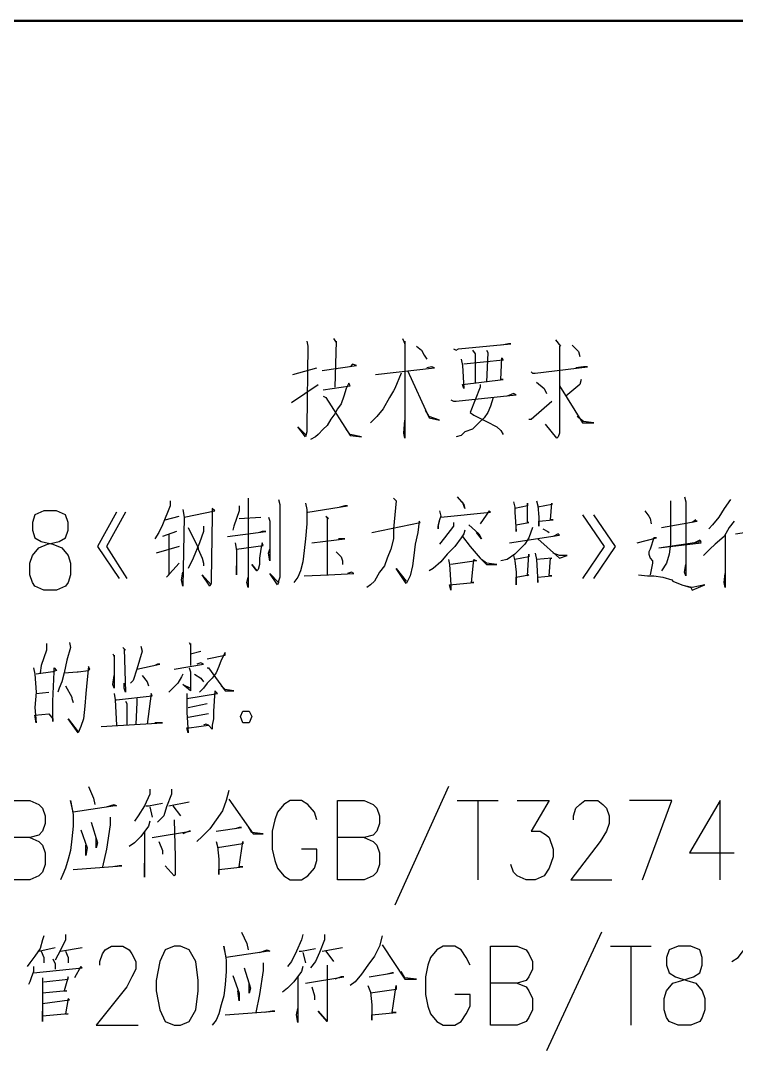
# Model space of a CAD drawing. Header units: millimetres. Extents: x -830 to 4759, y -3917 to 4295.
# Drawn here: x 3482 to 3847, y 3763 to 4295 of the extents above; entities that cross this region are included whole.
import ezdxf

# ---------------------------------------------------------------- set-up
doc = ezdxf.new("R2010")
doc.units = ezdxf.units.MM
doc.layers.add('1', color=7, linetype='Continuous')

msp = doc.modelspace()

# ---------------------------------------------------------------- linework, layer by layer
at = {"layer": '1', "color": 0, "lineweight": 50}
msp.add_lwpolyline([(-829.97, -3912.18), (-829.97, 4295.37), (4758.8, 4295.37), (4758.8, -3912.18), (-829.97, -3912.18)], dxfattribs=at)
at = {"layer": '1', "color": 0, "lineweight": 25}
for points in [[(3627.63, 4131.82), (3628.28, 4129.21), (3627.63, 4088.16), (3627.63, 4085.56), (3626.97, 4082.95), (3623.06, 4088.16), (3626.97, 4084.25)], [(3641.31, 4133.12), (3642.61, 4131.17), (3642.61, 4131.82), (3641.96, 4108.36)], [(3676.5, 4133.12), (3677.8, 4130.52), (3677.8, 4131.82), (3677.8, 4082.3), (3677.15, 4084.91), (3677.8, 4091.42)], [(3683.66, 4129.21), (3686.27, 4127.26), (3687.57, 4124.65), (3688.88, 4122.7)], [(3702.56, 4127.91), (3703.86, 4127.26), (3705.17, 4127.91), (3731.88, 4130.52), (3730.58, 4130.52), (3727.32, 4129.87)], [(3754.69, 4132.47), (3757.29, 4129.21), (3756.64, 4129.21), (3756.64, 4090.77), (3756.64, 4088.16), (3756.64, 4084.91), (3755.99, 4082.95), (3755.34, 4082.3), (3749.47, 4089.47)], [(3763.16, 4129.87), (3766.42, 4126.61), (3767.07, 4124)], [(3706.47, 4122.7), (3707.12, 4119.44), (3707.77, 4107.71), (3707.12, 4109.67), (3727.97, 4112.27), (3726.67, 4112.27), (3727.32, 4123.35), (3727.97, 4122.05), (3707.77, 4120.09)], [(3712.33, 4127.26), (3713.64, 4125.3), (3713.64, 4110.32)], [(3719.5, 4127.26), (3720.15, 4125.96), (3719.5, 4110.97)], [(3620.46, 4114.88), (3632.84, 4118.14)], [(3635.44, 4116.83), (3653.04, 4119.44), (3651.08, 4120.09), (3649.78, 4118.79)], [(3662.81, 4114.88), (3692.79, 4118.14), (3691.48, 4118.79), (3688.88, 4118.14)], [(3742.31, 4116.18), (3742.96, 4115.53), (3744.26, 4115.53), (3770.98, 4118.79), (3769.02, 4118.79), (3765.11, 4118.14)], [(3675.84, 4115.53), (3672.59, 4107.71), (3671.93, 4106.41), (3669.98, 4103.15), (3666.72, 4097.29), (3663.46, 4093.38), (3660.21, 4090.12)], [(3679.1, 4116.83), (3690.18, 4092.72), (3695.39, 4091.42), (3690.18, 4093.38), (3688.22, 4096.63)], [(3619.81, 4100.54), (3633.49, 4109.67)], [(3636.1, 4107.06), (3649.78, 4109.01), (3649.13, 4110.32), (3647.83, 4107.71), (3646.52, 4103.8), (3645.22, 4099.89), (3643.26, 4097.29), (3641.96, 4094.68), (3640.01, 4092.07), (3638.05, 4088.82), (3636.1, 4086.86), (3633.49, 4084.25), (3632.19, 4082.95), (3629.58, 4081.65)], [(3716.24, 4109.67), (3716.24, 4108.36), (3711.03, 4095.33), (3712.99, 4094.03), (3719.5, 4090.77), (3724.71, 4088.16), (3726.67, 4086.21), (3727.97, 4084.25)], [(3744.91, 4110.97), (3748.82, 4107.71), (3750.13, 4105.11)], [(3756.64, 4109.01), (3768.37, 4090.12), (3774.24, 4090.12), (3769.02, 4090.77), (3765.76, 4093.38)], [(3767.72, 4112.27), (3767.07, 4109.67), (3759.9, 4103.8)], [(3636.1, 4103.8), (3637.4, 4103.15), (3649.78, 4083.6), (3655.64, 4082.95), (3649.78, 4084.25), (3647.83, 4086.86)], [(3701.26, 4101.85), (3702.56, 4101.2), (3703.86, 4101.2), (3734.49, 4104.45), (3733.18, 4105.11), (3729.93, 4103.8)], [(3722.76, 4103.15), (3721.46, 4098.59), (3720.15, 4095.33), (3718.2, 4092.72), (3715.59, 4090.12), (3712.33, 4086.86), (3708.42, 4085.56), (3706.47, 4083.6), (3703.86, 4082.95)], [(3741, 4092.07), (3742.31, 4092.07), (3752.73, 4101.2)], [(3557.9, 4050.37), (3557.9, 4047.76), (3553.99, 4037.99), (3552.04, 4034.08), (3550.09, 4030.82)], [(3597.65, 4051.67), (3597.65, 4049.72), (3597.65, 4006.06), (3597, 4008.67), (3597.65, 4011.27)], [(3613.29, 4051.02), (3613.94, 4048.42), (3613.94, 4013.23), (3613.94, 4011.27), (3613.29, 4009.32), (3613.29, 4008.67), (3612.64, 4007.37), (3608.73, 4013.23), (3613.29, 4008.67)], [(3626.97, 4049.07), (3627.63, 4045.81), (3627.63, 4038.64), (3626.97, 4030.82), (3626.32, 4024.96), (3625.67, 4019.09), (3624.37, 4014.53), (3623.06, 4011.27), (3621.11, 4008.67)], [(3671.93, 4051.67), (3673.24, 4050.37), (3672.59, 4043.2), (3671.93, 4036.04), (3671.93, 4030.82), (3670.63, 4025.61), (3668.68, 4021.05), (3667.37, 4017.14), (3664.77, 4013.88), (3662.16, 4009.32), (3660.21, 4007.37), (3658.25, 4006.06)], [(3704.51, 4052.33), (3707.77, 4048.42), (3708.42, 4046.46), (3707.12, 4049.72)], [(3733.18, 4049.72), (3733.84, 4047.11), (3733.84, 4044.51), (3734.49, 4034.73), (3734.49, 4037.99), (3741, 4039.29), (3740.35, 4039.29), (3740.35, 4049.07), (3740.35, 4047.76), (3733.84, 4046.46)], [(3744.91, 4050.37), (3745.57, 4047.76), (3746.22, 4041.9), (3746.22, 4037.34), (3746.22, 4039.95), (3753.38, 4040.6), (3752.08, 4040.6), (3752.73, 4049.07), (3752.73, 4048.42), (3745.57, 4047.11)], [(3813.33, 4050.37), (3813.33, 4036.69), (3813.33, 4036.04), (3813.33, 4028.22), (3812.68, 4023), (3811.38, 4018.44), (3808.77, 4014.53)], [(3820.5, 4052.33), (3821.15, 4049.72), (3821.15, 4014.53), (3821.15, 4011.93), (3820.5, 4013.88), (3821.15, 4017.79)], [(3843.96, 4051.02), (3840.7, 4046.46), (3838.09, 4041.9), (3834.83, 4037.99), (3832.88, 4036.04)], [(3493.4, 4045.16), (3488.83, 4043.2), (3487.53, 4039.29), (3487.53, 4035.38), (3488.83, 4031.47), (3492.09, 4029.52), (3497.96, 4028.22), (3502.52, 4026.26), (3505.78, 4022.35), (3507.08, 4018.44), (3507.08, 4012.58), (3505.78, 4008.67), (3504.47, 4006.71), (3499.91, 4004.76), (3493.4, 4004.76), (3488.83, 4006.71), (3487.53, 4008.67), (3486.23, 4012.58), (3486.23, 4018.44), (3487.53, 4022.35), (3490.79, 4026.26), (3495.35, 4028.22), (3501.22, 4029.52), (3504.47, 4031.47), (3505.78, 4035.38), (3505.78, 4039.29), (3504.47, 4043.2), (3499.91, 4045.16), (3493.4, 4045.16)], [(3530.54, 4044.51), (3520.76, 4026.91), (3531.84, 4010.62)], [(3535.1, 4044.51), (3525.32, 4026.91), (3535.75, 4010.62)], [(3564.42, 4045.81), (3565.07, 4041.9), (3564.42, 4006.71), (3563.77, 4009.97), (3564.42, 4013.88)], [(3565.07, 4041.9), (3580.71, 4045.16), (3579.41, 4046.46), (3579.41, 4042.55), (3578.76, 4009.97), (3578.76, 4008.02), (3578.1, 4006.71), (3574.19, 4012.58), (3578.76, 4007.37)], [(3593.09, 4047.76), (3593.09, 4045.16), (3590.48, 4037.34), (3589.83, 4035.38)], [(3628.28, 4044.51), (3648.48, 4047.76), (3647.17, 4047.76), (3644.57, 4047.11)], [(3695.39, 4045.16), (3696.04, 4042.55), (3695.39, 4040.6), (3694.74, 4037.99), (3694.74, 4036.04), (3694.74, 4037.34), (3695.39, 4039.95)], [(3696.04, 4041.9), (3721.46, 4044.51), (3720.8, 4045.16), (3716.24, 4038.64)], [(3768.37, 4043.2), (3779.45, 4026.91), (3768.37, 4010.62)], [(3774.24, 4010.62), (3785.31, 4026.91), (3774.24, 4043.2)], [(3800.3, 4045.16), (3802.25, 4042.55), (3802.91, 4041.25)], [(3555.3, 4040.6), (3562.47, 4042.55)], [(3593.09, 4041.25), (3604.17, 4041.9)], [(3608.08, 4041.9), (3608.73, 4039.95), (3608.73, 4019.75), (3608.08, 4023.66), (3608.73, 4025.61)], [(3637.4, 4042.55), (3638.7, 4041.25), (3638.05, 4041.9), (3638.05, 4012.58)], [(3660.86, 4034.08), (3685.62, 4039.29), (3684.97, 4039.95), (3684.31, 4034.08), (3683.01, 4028.22), (3682.36, 4022.35), (3681.71, 4017.14), (3680.41, 4011.93), (3679.1, 4009.32), (3678.45, 4008.02), (3673.24, 4015.84), (3678.45, 4009.32)], [(3702.56, 4039.29), (3702.56, 4037.34), (3698, 4031.47), (3695.39, 4028.22)], [(3710.38, 4037.99), (3715.59, 4033.43), (3716.89, 4030.82), (3714.29, 4034.08)], [(3802.91, 4041.25), (3803.56, 4038.64)], [(3808.77, 4036.69), (3827.02, 4039.95), (3825.71, 4039.95), (3826.36, 4040.6), (3824.41, 4039.29)], [(3808.77, 4036.69), (3827.02, 4039.95), (3825.71, 4039.95), (3824.41, 4039.29)], [(3845.91, 4039.95), (3843.31, 4036.69), (3840.7, 4032.13), (3836.14, 4028.22), (3833.53, 4025.61), (3830.27, 4022.35)], [(3561.16, 4034.73), (3553.99, 4032.13)], [(3557.25, 4033.43), (3557.25, 4012.58), (3555.95, 4011.27), (3562.47, 4018.44)], [(3574.85, 4037.34), (3574.85, 4034.73), (3572.89, 4028.87), (3569.63, 4021.05), (3567.03, 4015.84)], [(3567.03, 4036.69), (3572.24, 4026.26), (3572.24, 4025.61), (3574.19, 4021.05), (3574.85, 4018.44), (3574.85, 4017.14)], [(3587.23, 4032.13), (3606.77, 4034.73), (3606.12, 4034.73), (3604.82, 4034.73), (3603.52, 4034.08)], [(3708.42, 4035.38), (3707.77, 4033.43), (3706.47, 4031.47), (3703.21, 4026.91), (3699.3, 4023), (3696.04, 4019.09), (3692.13, 4015.84), (3690.18, 4014.53)], [(3742.96, 4036.69), (3741, 4031.47), (3739.05, 4028.22), (3736.44, 4025.61), (3733.84, 4023), (3729.93, 4020.4), (3726.67, 4019.75)], [(3731.23, 4028.87), (3756.64, 4032.78), (3755.99, 4033.43), (3753.38, 4032.13)], [(3748.17, 4036.04), (3750.78, 4034.73), (3751.43, 4034.08)], [(3841.35, 4032.78), (3841.35, 4006.06), (3840.7, 4008.67), (3841.35, 4013.23)], [(3846.56, 4033.43), (3868.07, 4036.69), (3866.11, 4036.69), (3866.76, 4037.34), (3864.81, 4036.69)], [(3591.14, 4028.87), (3591.79, 4024.96), (3591.79, 4023.66), (3591.79, 4012.58), (3591.79, 4015.18), (3591.79, 4017.14)], [(3591.79, 4025.61), (3605.47, 4027.56), (3604.82, 4028.87), (3604.17, 4025.61), (3603.52, 4021.05), (3603.52, 4017.79), (3602.86, 4015.18), (3602.21, 4014.53), (3599.61, 4017.79), (3602.21, 4014.53)], [(3630.23, 4028.87), (3647.17, 4030.82), (3645.87, 4030.82), (3643.92, 4030.82)], [(3707.12, 4032.13), (3711.03, 4026.91), (3716.24, 4021.05), (3719.5, 4017.79), (3724.71, 4017.79), (3719.5, 4018.44), (3716.89, 4020.4)], [(3745.57, 4030.82), (3756.64, 4021.05), (3760.55, 4022.35), (3756.64, 4022.35), (3753.38, 4023.66)], [(3796.39, 4028.87), (3806.16, 4031.47), (3804.86, 4031.47), (3802.91, 4025.61), (3802.25, 4024.31), (3802.25, 4023), (3802.91, 4021.05), (3804.21, 4019.75), (3804.21, 4018.44), (3802.91, 4012.58)], [(3807.47, 4026.26), (3828.97, 4028.87), (3828.32, 4030.17), (3825.71, 4028.87)], [(3807.47, 4026.26), (3828.97, 4029.52), (3828.32, 4030.17)], [(3562.47, 4026.91), (3550.74, 4023.66)], [(3642.61, 4024.31), (3645.22, 4021.7), (3645.87, 4019.75), (3645.87, 4017.79)], [(3733.18, 4022.35), (3733.84, 4019.75), (3734.49, 4013.88), (3734.49, 4012.58), (3734.49, 4007.37), (3734.49, 4011.27), (3741, 4012.58), (3740.35, 4011.93), (3741, 4023), (3741, 4021.7), (3733.84, 4020.4)], [(3744.26, 4023.66), (3744.91, 4020.4), (3745.57, 4008.67), (3745.57, 4011.27), (3752.73, 4011.93), (3751.43, 4011.93), (3752.08, 4021.05), (3752.73, 4021.05), (3744.91, 4020.4)], [(3699.95, 4020.4), (3700.6, 4017.79), (3701.26, 4007.37), (3701.26, 4004.76), (3700.6, 4007.37), (3712.99, 4008.67), (3711.68, 4008.67), (3712.99, 4020.4), (3714.29, 4019.75), (3701.26, 4017.79)], [(3626.32, 4011.93), (3638.7, 4012.58), (3651.73, 4013.23), (3650.43, 4013.88), (3648.48, 4013.23)], [(3797.04, 4012.58), (3801.6, 4011.93), (3804.86, 4011.93), (3809.42, 4011.27), (3813.98, 4009.97), (3814.63, 4009.32), (3819.2, 4007.37), (3823.76, 4006.06), (3824.41, 4004.76), (3830.92, 4007.37), (3824.41, 4006.06), (3821.15, 4006.71)], [(3494.7, 3977.39), (3494.7, 3974.13), (3492.09, 3966.31), (3491.44, 3962.4)], [(3506.43, 3978.04), (3507.08, 3975.44), (3505.12, 3968.92), (3503.82, 3962.4), (3502.52, 3957.84), (3501.22, 3954.59), (3500.56, 3952.63)], [(3533.8, 3975.44), (3535.1, 3974.13), (3534.45, 3974.79), (3535.1, 3952.63), (3534.45, 3954.59), (3534.45, 3957.19)], [(3542.92, 3976.09), (3543.57, 3973.48), (3542.27, 3968.92), (3540.96, 3964.36), (3539.01, 3958.5), (3537.7, 3957.19)], [(3567.68, 3978.04), (3568.33, 3976.74), (3568.33, 3977.39), (3568.33, 3966.31)], [(3528.58, 3972.18), (3529.23, 3970.88), (3529.23, 3971.53), (3529.23, 3954.59), (3528.58, 3956.54), (3529.23, 3961.1)], [(3568.33, 3972.18), (3573.54, 3973.48)], [(3576.8, 3969.57), (3585.92, 3971.53), (3585.92, 3972.83), (3583.97, 3968.92), (3582.67, 3965.66), (3581.36, 3962.4), (3579.41, 3959.8), (3576.8, 3957.19), (3574.85, 3954.59), (3572.89, 3952.63)], [(3488.18, 3965.01), (3488.83, 3961.75), (3489.49, 3952.63), (3488.83, 3944.81), (3489.49, 3936.99), (3488.83, 3940.9), (3496, 3941.55), (3497.96, 3938.95), (3497.96, 3937.64), (3497.96, 3948.07), (3498.61, 3963.06), (3498.61, 3965.01), (3499.91, 3963.71), (3497.96, 3963.06), (3489.49, 3961.75)], [(3503.82, 3962.4), (3510.34, 3963.06), (3510.99, 3963.06), (3516.2, 3963.71), (3516.85, 3964.36), (3516.2, 3965.66), (3515.55, 3959.15), (3514.9, 3951.98), (3514.25, 3945.46), (3513.6, 3938.95), (3512.29, 3935.04), (3510.99, 3931.78), (3505.78, 3938.95), (3510.99, 3932.43)], [(3540.96, 3964.36), (3552.69, 3966.97), (3551.39, 3966.97), (3550.09, 3966.31)], [(3559.86, 3964.36), (3574.85, 3966.97), (3573.54, 3967.62), (3571.59, 3966.97)], [(3567.68, 3965.01), (3568.33, 3963.06), (3568.33, 3954.59), (3568.33, 3953.28), (3564.42, 3956.54), (3568.33, 3954.59)], [(3576.8, 3965.01), (3577.45, 3965.01), (3585.92, 3953.28), (3590.48, 3953.28), (3585.92, 3953.93), (3583.97, 3955.89)], [(3543.57, 3961.1), (3546.18, 3957.84), (3546.83, 3955.89)], [(3564.42, 3961.75), (3563.77, 3960.45), (3561.81, 3957.19), (3559.21, 3954.59), (3557.25, 3952.63)], [(3570.28, 3961.75), (3573.54, 3959.8), (3574.85, 3957.84)], [(3489.49, 3951.98), (3496, 3952.63)], [(3504.47, 3955.89), (3507.73, 3950.02), (3507.73, 3949.37), (3508.38, 3947.42)], [(3566.38, 3949.37), (3582.01, 3951.98), (3580.71, 3953.28), (3580.06, 3942.86), (3580.06, 3938.95), (3579.41, 3935.69), (3579.41, 3933.73), (3577.45, 3935.69)], [(3529.23, 3951.98), (3529.89, 3948.72), (3530.54, 3935.69)], [(3529.89, 3948.72), (3530.54, 3948.72), (3548.78, 3950.68), (3548.13, 3951.98), (3546.18, 3936.34)], [(3535.1, 3948.07), (3535.75, 3946.77), (3535.75, 3935.69)], [(3540.96, 3949.37), (3540.96, 3947.42), (3540.31, 3936.34)], [(3566.38, 3951.98), (3566.38, 3949.37), (3566.38, 3942.21), (3567.03, 3931.78), (3566.38, 3934.39), (3567.03, 3934.39), (3567.68, 3934.39), (3577.45, 3935.69), (3576.15, 3936.34), (3574.85, 3935.69)], [(3567.03, 3944.81), (3576.8, 3946.77)], [(3598.3, 3942.86), (3599.61, 3940.25), (3598.3, 3936.99), (3595.05, 3936.99), (3593.74, 3940.25), (3595.05, 3942.86), (3598.3, 3942.86)], [(3522.72, 3935.04), (3553.99, 3936.99), (3552.69, 3936.99), (3550.09, 3936.99)], [(3577.45, 3941.55), (3567.03, 3939.6)], [(3516.2, 3904.41), (3518.81, 3898.55), (3519.46, 3895.29)], [(3547.48, 3903.11), (3547.48, 3900.5), (3544.87, 3894.64), (3541.61, 3889.43), (3539.66, 3886.82)], [(3558.56, 3903.11), (3558.56, 3900.5), (3555.95, 3893.99), (3554.65, 3889.43), (3551.39, 3886.17)], [(3587.88, 3902.46), (3586.57, 3897.24), (3584.62, 3892.03), (3581.36, 3887.47), (3578.1, 3882.91), (3574.19, 3879), (3571.59, 3876.39)], [(3699.95, 3904.41), (3672.59, 3843.81)], [(3486.23, 3878.35), (3490.79, 3876.39), (3492.74, 3874.44), (3494.05, 3870.53), (3494.05, 3864.66), (3492.74, 3860.76), (3490.79, 3858.8), (3486.23, 3856.85), (3472.54, 3856.85), (3472.54, 3897.24), (3486.23, 3897.24), (3490.79, 3895.29), (3492.74, 3893.34), (3494.05, 3889.43), (3494.05, 3885.52), (3492.74, 3881.61), (3490.79, 3879.65), (3486.23, 3878.35), (3472.54, 3878.35)], [(3525.32, 3893.99), (3529.23, 3895.29), (3530.54, 3894.64), (3529.89, 3894.64), (3508.38, 3891.38), (3507.08, 3897.24), (3508.38, 3890.08), (3508.38, 3884.21), (3507.73, 3877.7), (3507.08, 3871.83), (3505.78, 3867.27), (3504.47, 3862.71), (3503.17, 3859.45), (3501.87, 3856.85)], [(3545.52, 3894.64), (3546.83, 3894.64), (3553.99, 3895.94)], [(3547.48, 3893.99), (3548.78, 3888.77)], [(3557.25, 3894.64), (3567.68, 3896.59)], [(3559.21, 3894.64), (3563.12, 3889.43)], [(3587.88, 3897.9), (3600.26, 3880.3), (3605.47, 3880.3), (3599.61, 3880.95), (3597.65, 3884.21)], [(3632.84, 3887.47), (3631.54, 3891.38), (3628.28, 3895.29), (3625.02, 3897.24), (3619.15, 3897.24), (3615.9, 3895.29), (3612.64, 3891.38), (3611.34, 3887.47), (3610.03, 3881.61), (3610.03, 3872.48), (3611.34, 3866.62), (3612.64, 3862.71), (3615.9, 3858.8), (3619.15, 3856.85), (3625.02, 3856.85), (3628.28, 3858.8), (3631.54, 3862.71), (3632.84, 3866.62), (3632.84, 3872.48), (3625.02, 3872.48)], [(3656.95, 3878.35), (3661.51, 3876.39), (3663.46, 3874.44), (3664.77, 3870.53), (3664.77, 3864.66), (3663.46, 3860.76), (3661.51, 3858.8), (3656.95, 3856.85), (3643.26, 3856.85), (3643.26, 3897.24), (3656.95, 3897.24), (3661.51, 3895.29), (3663.46, 3893.34), (3664.77, 3889.43), (3664.77, 3885.52), (3663.46, 3881.61), (3661.51, 3879.65), (3656.95, 3878.35), (3643.26, 3878.35)], [(3704.51, 3897.24), (3725.37, 3897.24)], [(3714.94, 3897.24), (3714.94, 3856.85)], [(3735.14, 3897.24), (3751.43, 3897.24), (3742.31, 3881.61), (3746.87, 3881.61), (3750.13, 3879.65), (3751.43, 3878.35), (3753.38, 3872.48), (3753.38, 3868.57), (3751.43, 3862.71), (3748.82, 3858.8), (3744.26, 3856.85), (3739.7, 3856.85), (3735.14, 3858.8), (3733.18, 3860.76), (3731.88, 3864.66)], [(3763.81, 3887.47), (3763.81, 3889.43), (3765.11, 3893.34), (3767.07, 3895.29), (3769.67, 3897.24), (3776.19, 3897.24), (3778.8, 3895.29), (3780.75, 3893.34), (3782.05, 3889.43), (3782.05, 3885.52), (3780.75, 3881.61), (3777.49, 3876.39), (3762.51, 3856.85), (3783.36, 3856.85)], [(3799, 3856.85), (3813.98, 3897.24), (3792.48, 3897.24)], [(3838.74, 3856.85), (3838.74, 3897.24), (3823.11, 3870.53), (3845.91, 3870.53)], [(3527.28, 3888.77), (3527.28, 3884.86), (3525.32, 3872.48), (3523.37, 3863.36)], [(3517.51, 3886.17), (3520.76, 3875.74), (3520.11, 3873.14), (3520.11, 3878.35)], [(3547.48, 3886.82), (3546.83, 3884.21), (3542.92, 3879), (3539.66, 3875.74), (3537.05, 3873.79)], [(3559.86, 3887.47), (3560.51, 3868.57), (3560.51, 3862.06), (3560.51, 3859.45), (3559.86, 3858.8), (3555.3, 3864.01), (3559.86, 3858.8)], [(3581.36, 3881.61), (3594.39, 3883.56), (3593.09, 3883.56), (3591.14, 3882.91)], [(3512.29, 3882.26), (3515.55, 3873.14), (3514.9, 3869.23), (3514.9, 3874.44)], [(3544.87, 3881.61), (3544.87, 3858.15), (3544.87, 3862.06), (3544.87, 3865.32)], [(3548.78, 3878.35), (3568.33, 3881.61), (3567.68, 3881.61), (3564.42, 3880.3)], [(3552.04, 3876.39), (3553.99, 3871.83), (3553.99, 3869.88)], [(3581.36, 3876.39), (3582.01, 3873.79), (3582.67, 3867.27), (3582.67, 3859.45), (3582.67, 3862.06), (3595.05, 3863.36), (3593.09, 3863.36), (3595.05, 3876.39), (3595.05, 3875.09), (3582.01, 3873.14)], [(3508.38, 3862.06), (3533.14, 3864.01), (3531.84, 3864.01), (3528.58, 3863.36)], [(3594.39, 3830.13), (3597, 3824.27), (3597.65, 3821.01)], [(3778.15, 3830.13), (3750.13, 3769.53)], [(3493.4, 3828.18), (3492.74, 3826.22), (3491.44, 3821.66), (3488.83, 3817.75), (3486.23, 3814.49), (3484.93, 3812.54)], [(3504.47, 3828.83), (3504.47, 3826.22), (3502.52, 3822.31), (3500.56, 3818.4), (3499.26, 3815.79)], [(3625.67, 3828.83), (3625.02, 3826.22), (3622.41, 3820.36), (3619.81, 3815.14), (3617.85, 3812.54)], [(3636.75, 3828.83), (3636.75, 3826.22), (3634.14, 3819.7), (3632.19, 3815.14), (3629.58, 3811.89)], [(3666.07, 3828.18), (3664.77, 3822.96), (3662.16, 3817.75), (3658.9, 3813.19), (3655.64, 3808.63), (3652.39, 3804.72), (3649.78, 3802.76)], [(3490.79, 3820.36), (3499.26, 3822.31)], [(3492.09, 3820.36), (3493.4, 3817.1), (3493.4, 3814.49)], [(3501.87, 3820.36), (3512.94, 3822.31)], [(3504.47, 3820.36), (3505.78, 3817.1), (3505.78, 3814.49)], [(3522.07, 3813.19), (3522.07, 3815.14), (3523.37, 3819.05), (3524.67, 3821.01), (3527.93, 3822.96), (3533.8, 3822.96), (3537.05, 3821.01), (3538.36, 3819.05), (3540.31, 3815.14), (3540.31, 3811.23), (3538.36, 3807.32), (3535.75, 3802.11), (3520.11, 3782.56), (3541.61, 3782.56)], [(3559.86, 3822.96), (3555.3, 3821.01), (3552.69, 3815.14), (3550.74, 3805.37), (3550.74, 3800.16), (3552.69, 3790.38), (3555.3, 3784.52), (3559.86, 3782.56), (3563.12, 3782.56), (3567.68, 3784.52), (3570.94, 3790.38), (3572.24, 3800.16), (3572.24, 3805.37), (3570.94, 3815.14), (3567.68, 3821.01), (3563.12, 3822.96), (3559.86, 3822.96)], [(3603.52, 3819.7), (3607.43, 3821.01), (3608.73, 3820.36), (3608.08, 3820.36), (3586.57, 3817.1), (3585.27, 3822.96), (3586.57, 3815.79), (3586.57, 3809.93), (3585.92, 3803.41), (3585.27, 3797.55), (3583.97, 3792.99), (3582.67, 3788.43), (3581.36, 3785.17), (3579.41, 3782.56)], [(3623.72, 3820.36), (3625.02, 3820.36), (3632.19, 3821.66)], [(3625.67, 3819.7), (3626.97, 3814.49)], [(3635.44, 3820.36), (3645.87, 3822.31)], [(3637.4, 3820.36), (3641.31, 3815.14)], [(3666.07, 3823.61), (3677.8, 3806.02), (3683.66, 3806.02), (3677.8, 3806.67), (3675.84, 3809.93)], [(3711.03, 3813.19), (3709.08, 3817.1), (3706.47, 3821.01), (3703.21, 3822.96), (3697.35, 3822.96), (3694.09, 3821.01), (3690.83, 3817.1), (3689.53, 3813.19), (3688.22, 3807.32), (3688.22, 3798.2), (3689.53, 3792.34), (3690.83, 3788.43), (3694.09, 3784.52), (3697.35, 3782.56), (3703.21, 3782.56), (3706.47, 3784.52), (3709.08, 3788.43), (3711.03, 3792.34), (3711.03, 3798.2), (3703.21, 3798.2)], [(3735.14, 3804.07), (3739.7, 3802.11), (3741, 3800.16), (3742.96, 3796.25), (3742.96, 3790.38), (3741, 3786.47), (3739.7, 3784.52), (3735.14, 3782.56), (3721.46, 3782.56), (3721.46, 3822.96), (3735.14, 3822.96), (3739.7, 3821.01), (3741, 3819.05), (3742.96, 3815.14), (3742.96, 3811.23), (3741, 3807.32), (3739.7, 3805.37), (3735.14, 3804.07), (3721.46, 3804.07)], [(3782.71, 3822.96), (3803.56, 3822.96)], [(3793.13, 3822.96), (3793.13, 3782.56)], [(3817.24, 3822.96), (3812.68, 3821.01), (3811.38, 3817.1), (3811.38, 3813.19), (3812.68, 3809.28), (3815.94, 3807.32), (3821.8, 3805.37), (3826.36, 3804.07), (3829.62, 3800.16), (3830.92, 3796.25), (3830.92, 3790.38), (3829.62, 3786.47), (3828.32, 3784.52), (3823.76, 3782.56), (3817.24, 3782.56), (3812.68, 3784.52), (3811.38, 3786.47), (3810.07, 3790.38), (3810.07, 3796.25), (3811.38, 3800.16), (3814.63, 3804.07), (3819.2, 3805.37), (3825.06, 3807.32), (3828.32, 3809.28), (3829.62, 3813.19), (3829.62, 3817.1), (3828.32, 3821.01), (3823.76, 3822.96), (3817.24, 3822.96)], [(3844.61, 3815.14), (3847.87, 3817.1), (3852.43, 3822.96), (3852.43, 3782.56)], [(3497.96, 3816.45), (3499.26, 3813.84), (3499.26, 3811.23)], [(3605.47, 3814.49), (3605.47, 3810.58), (3603.52, 3798.2), (3601.56, 3789.08)], [(3488.18, 3812.54), (3488.18, 3809.93), (3487.53, 3808.63), (3486.88, 3806.67), (3486.23, 3804.72), (3485.58, 3803.41)], [(3488.18, 3809.28), (3512.94, 3811.89), (3512.29, 3812.54), (3509.03, 3806.67)], [(3595.7, 3811.89), (3598.96, 3801.46), (3598.3, 3798.85), (3598.3, 3804.07)], [(3625.67, 3812.54), (3625.02, 3809.93), (3621.11, 3804.72), (3617.85, 3801.46), (3615.25, 3799.5)], [(3638.05, 3813.19), (3638.05, 3794.29), (3638.05, 3787.78), (3638.05, 3785.17), (3638.05, 3784.52), (3633.49, 3789.73), (3638.05, 3784.52)], [(3659.55, 3807.32), (3671.93, 3809.28), (3671.28, 3809.28), (3668.68, 3808.63)], [(3493.4, 3804.72), (3505.78, 3806.02), (3505.78, 3807.32), (3503.82, 3800.16), (3505.12, 3800.16), (3492.74, 3798.85)], [(3492.74, 3806.67), (3492.74, 3804.72), (3492.74, 3796.25), (3492.74, 3784.52), (3492.74, 3786.47), (3492.74, 3789.73)], [(3589.83, 3807.98), (3593.09, 3798.85), (3593.09, 3794.94), (3592.44, 3800.16)], [(3623.06, 3807.32), (3623.06, 3783.87), (3622.41, 3787.78), (3623.06, 3791.03)], [(3626.97, 3804.07), (3646.52, 3807.32), (3645.22, 3807.32), (3641.96, 3806.02)], [(3630.23, 3802.11), (3631.54, 3797.55), (3631.54, 3795.6)], [(3658.9, 3802.76), (3660.21, 3799.5), (3660.86, 3792.99), (3660.86, 3785.17), (3660.86, 3787.78), (3673.24, 3789.08), (3671.28, 3789.08), (3673.24, 3802.76), (3673.24, 3800.81), (3660.21, 3798.85)], [(3492.74, 3793.64), (3506.43, 3795.6), (3505.78, 3796.25), (3504.47, 3788.43), (3505.78, 3788.43), (3492.74, 3787.12)], [(3585.92, 3787.78), (3611.34, 3789.73), (3610.03, 3789.73), (3606.12, 3789.08)]]:
    msp.add_lwpolyline(points, dxfattribs=at)

doc.saveas('drawing.dxf')
